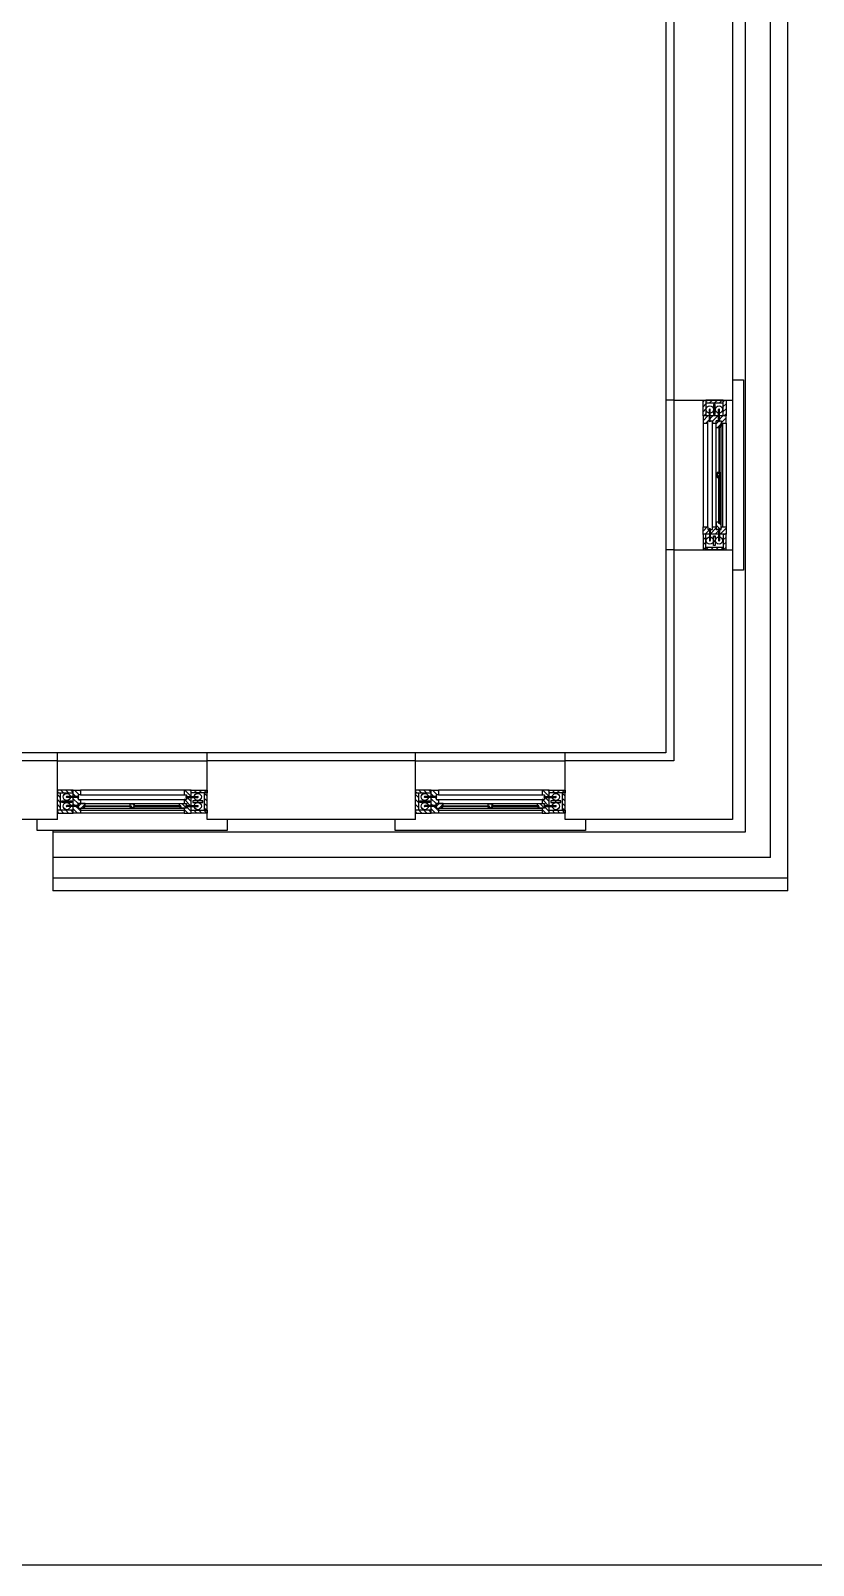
# Model space of a CAD drawing. Extents: x 257532 to 291172, y -129942 to -106182.
# Drawn here: x 286529 to 287455, y -112157 to -110342 of the extents above; entities that cross this region are included whole.
import ezdxf

# ---------------------------------------------------------------- set-up
doc = ezdxf.new("R2010")
doc.units = 0
doc.header["$LTSCALE"] = 50
doc.header["$MEASUREMENT"] = 0
doc.layers.get('0').update_dxf_attribs({"linetype": 'CONTINUOUS'})
doc.layers.add('h', color=5, linetype='CONTINUOUS')
pattern_1 = [(315, (251259.7005, -282476.867), (-3.928862, -3.928862), [])]
pattern_2 = [(315, (251273.4505, -282476.867), (-3.928862, -3.928862), [])]
pattern_3 = [(315, (251824.7005, -282476.867), (-3.928862, -3.928862), [])]
pattern_4 = [(315, (251838.4505, -282476.867), (-3.928862, -3.928862), [])]
pattern_5 = [(45, (292740.444, -285191.44), (3.928862, -3.928862), [])]
pattern_6 = [(45, (292740.444, -285177.69), (3.928862, -3.928862), [])]

# ---------------------------------------------------------------- blocks, each defined once
blk = doc.blocks.new('aera')
at = {"layer": 'h'}
h = blk.add_hatch(dxfattribs=at)
h.set_pattern_fill('ANSI31', color=256, scale=1.75, angle=450, style=0)
h.set_pattern_definition([(45, (292704.617, -285177.69), (3.928862, -3.928862), [])])
h.paths.add_polyline_path([(274060.6, -263202.5), (274056.1, -263202.5), (274056.1, -263177.5), (274060.6, -263177.5)])
h = blk.add_hatch(dxfattribs=at)
h.set_pattern_fill('ANSI31', color=256, scale=1.75, angle=450, style=0)
h.set_pattern_definition(pattern_6)
h.paths.add_polyline_path([(274087.9, -263182), (274087.9, -263177.5), (274060.6, -263177.5), (274060.6, -263182)])
h = blk.add_hatch(dxfattribs=at)
h.set_pattern_fill('ANSI31', color=256, scale=1.75, angle=450, style=0)
h.set_pattern_definition([(45, (292736.367, -285177.69), (3.928862, -3.928862), [])])
h.paths.add_polyline_path([(274092.4, -263202.5), (274087.9, -263202.5), (274087.9, -263177.5), (274092.4, -263177.5)])
h = blk.add_hatch(dxfattribs=at)
h.set_pattern_fill('ANSI31', color=256, scale=1.75, angle=450, style=0)
h.set_pattern_definition([(45, (257664.3405, -230025.708), (3.92886205, -3.92886205), [])])
h.paths.add_polyline_path([(274084.6, -263210), (274084.6, -263213.8), (274092.4, -263213.8), (274092.4, -263210), (274092.4, -263202.5), (274056.1, -263202.5), (274056.1, -263213.8), (274063.6, -263213.8), (274063.6, -263210), (274071.1, -263210), (274071.1, -263213.8), (274077.1, -263213.8), (274077.1, -263210)])
h = blk.add_hatch(dxfattribs=at)
h.set_pattern_fill('ANSI31', color=256, scale=1.75, angle=450, style=0)
h.set_pattern_definition(pattern_6)
h.paths.add_polyline_path([(274075.4, -263184.5), (274072.9, -263184.5), (274072.9, -263200), (274075.4, -263200)])
h = blk.add_hatch(dxfattribs=at)
h.set_pattern_fill('ANSI31', color=256, scale=1.75, angle=360, style=0)
h.set_pattern_definition([(225, (296338.7547, -281567.844), (3.928862, -3.928862), [])])
h.paths.add_polyline_path([(274080.9, -263219), (274080.9, -263221.3), (274077.1, -263221.3), (274077.1, -263210), (274084.6, -263210), (274084.6, -263219), (274082.9, -263219), (274082.1, -263219)])
h = blk.add_hatch(dxfattribs=at)
h.set_pattern_fill('ANSI31', color=256, scale=1.75, angle=450, style=0)
h.set_pattern_definition([(225, (257933.238, -270877.5365), (-3.928862, 3.928862), [])])
h.paths.add_polyline_path([(274083.4, -263297.9), (274083.4, -263293.4), (274082.7, -263291.9), (274082.1, -263291.9), (274082.1, -263293.7), (274080.9, -263293.7), (274080.9, -263291.9), (274078.4, -263291.9), (274078.4, -263299.4), (274080.9, -263299.4), (274080.9, -263297.7), (274082.1, -263297.7), (274082.1, -263299.4), (274082.7, -263299.4)])
h = blk.add_hatch(dxfattribs=at)
h.set_pattern_fill('ANSI31', color=256, scale=1.75, angle=360, style=0)
h.set_pattern_definition([(135, (296338.7547, -245023.4694), (3.928862, 3.928862), [])])
h.paths.add_polyline_path([(274080.9, -263372.3), (274080.9, -263370), (274077.1, -263370), (274077.1, -263381.3), (274084.6, -263381.3), (274084.6, -263372.3), (274082.9, -263372.3), (274082.1, -263372.3)])
h = blk.add_hatch(dxfattribs=at)
h.set_pattern_fill('ANSI31', color=256, scale=1.75, angle=450, style=0)
h.set_pattern_definition([(45, (257664.3405, -229971.958), (3.92886205, -3.92886205), [])])
h.paths.add_polyline_path([(274084.6, -263381.3), (274084.6, -263377.5), (274092.4, -263377.5), (274092.4, -263381.3), (274092.4, -263388.8), (274056.1, -263388.8), (274056.1, -263377.5), (274063.6, -263377.5), (274063.6, -263381.3), (274071.1, -263381.3), (274071.1, -263377.5), (274077.1, -263377.5), (274077.1, -263381.3)])
h = blk.add_hatch(dxfattribs=at)
h.set_pattern_fill('ANSI31', color=256, scale=1.75, angle=450, style=0)
h.set_pattern_definition([(45, (292704.617, -285191.44), (3.928862, -3.928862), [])])
h.paths.add_polyline_path([(274060.6, -263388.8), (274056.1, -263388.8), (274056.1, -263413.8), (274060.6, -263413.8)])
h = blk.add_hatch(dxfattribs=at)
h.set_pattern_fill('ANSI31', color=256, scale=1.75, angle=450, style=0)
h.set_pattern_definition(pattern_5)
h.paths.add_polyline_path([(274075.4, -263406.8), (274072.9, -263406.8), (274072.9, -263391.3), (274075.4, -263391.3)])
h = blk.add_hatch(dxfattribs=at)
h.set_pattern_fill('ANSI31', color=256, scale=1.75, angle=450, style=0)
h.set_pattern_definition([(45, (292736.367, -285191.44), (3.928862, -3.928862), [])])
h.paths.add_polyline_path([(274092.4, -263388.8), (274087.9, -263388.8), (274087.9, -263413.8), (274092.4, -263413.8)])
h = blk.add_hatch(dxfattribs=at)
h.set_pattern_fill('ANSI31', color=256, scale=1.75, angle=450, style=0)
h.set_pattern_definition(pattern_5)
h.paths.add_polyline_path([(274087.9, -263409.3), (274087.9, -263413.8), (274060.6, -263413.8), (274060.6, -263409.3)])
h = blk.add_hatch(dxfattribs=at)
h.set_pattern_fill('ANSI31', color=256, scale=1.75, angle=360, style=0)
h.set_pattern_definition([(315, (251259.7005, -282441.04), (-3.928862, -3.928862), [])])
h.paths.add_polyline_path([(273062.4, -263797), (273062.4, -263792.5), (273037.4, -263792.5), (273037.4, -263797)])
h = blk.add_hatch(dxfattribs=at)
h.set_pattern_fill('ANSI31', color=256, scale=1.75, angle=360, style=0)
h.set_pattern_definition(pattern_1)
h.paths.add_polyline_path([(273041.9, -263824.3), (273037.4, -263824.3), (273037.4, -263797), (273041.9, -263797)])
h = blk.add_hatch(dxfattribs=at)
h.set_pattern_fill('ANSI31', color=256, scale=1.75, angle=360, style=0)
h.set_pattern_definition(pattern_1)
h.paths.add_polyline_path([(273044.4, -263811.8), (273044.4, -263809.3), (273059.9, -263809.3), (273059.9, -263811.8)])
h = blk.add_hatch(dxfattribs=at)
h.set_pattern_fill('ANSI31', color=256, scale=1.75, angle=360, style=0)
h.set_pattern_definition([(315, (306479.182, -247400.7636), (-3.92886205, -3.92886205), [])])
h.paths.add_polyline_path([(273069.9, -263821), (273073.6, -263821), (273073.6, -263828.8), (273069.9, -263828.8), (273062.4, -263828.8), (273062.4, -263792.5), (273073.6, -263792.5), (273073.6, -263800), (273069.9, -263800), (273069.9, -263807.5), (273073.6, -263807.5), (273073.6, -263813.5), (273069.9, -263813.5)])
h = blk.add_hatch(dxfattribs=at)
h.set_pattern_fill('ANSI31', color=256, scale=1.75, angle=360, style=0)
h.set_pattern_definition([(315, (306425.432, -247400.7636), (-3.92886205, -3.92886205), [])])
h.paths.add_polyline_path([(273241.1, -263821), (273237.4, -263821), (273237.4, -263828.8), (273241.1, -263828.8), (273248.6, -263828.8), (273248.6, -263792.5), (273237.4, -263792.5), (273237.4, -263800), (273241.1, -263800), (273241.1, -263807.5), (273237.4, -263807.5), (273237.4, -263813.5), (273241.1, -263813.5)])
h = blk.add_hatch(dxfattribs=at)
h.set_pattern_fill('ANSI31', color=256, scale=1.75, angle=360, style=0)
h.set_pattern_definition([(315, (251273.4505, -282441.04), (-3.928862, -3.928862), [])])
h.paths.add_polyline_path([(273248.6, -263797), (273248.6, -263792.5), (273273.6, -263792.5), (273273.6, -263797)])
h = blk.add_hatch(dxfattribs=at)
h.set_pattern_fill('ANSI31', color=256, scale=1.75, angle=360, style=0)
h.set_pattern_definition(pattern_2)
h.paths.add_polyline_path([(273266.6, -263811.8), (273266.6, -263809.3), (273251.1, -263809.3), (273251.1, -263811.8)])
h = blk.add_hatch(dxfattribs=at)
h.set_pattern_fill('ANSI31', color=256, scale=1.75, angle=360, style=0)
h.set_pattern_definition(pattern_2)
h.paths.add_polyline_path([(273269.1, -263824.3), (273273.6, -263824.3), (273273.6, -263797), (273269.1, -263797)])
h = blk.add_hatch(dxfattribs=at)
h.set_pattern_fill('ANSI31', color=256, scale=1.75, angle=360, style=0)
h.set_pattern_definition([(315, (251824.7005, -282441.04), (-3.928862, -3.928862), [])])
h.paths.add_polyline_path([(273627.4, -263797), (273627.4, -263792.5), (273602.4, -263792.5), (273602.4, -263797)])
h = blk.add_hatch(dxfattribs=at)
h.set_pattern_fill('ANSI31', color=256, scale=1.75, angle=360, style=0)
h.set_pattern_definition(pattern_3)
h.paths.add_polyline_path([(273606.9, -263824.3), (273602.4, -263824.3), (273602.4, -263797), (273606.9, -263797)])
h = blk.add_hatch(dxfattribs=at)
h.set_pattern_fill('ANSI31', color=256, scale=1.75, angle=360, style=0)
h.set_pattern_definition(pattern_3)
h.paths.add_polyline_path([(273609.4, -263811.8), (273609.4, -263809.3), (273624.9, -263809.3), (273624.9, -263811.8)])
h = blk.add_hatch(dxfattribs=at)
h.set_pattern_fill('ANSI31', color=256, scale=1.75, angle=360, style=0)
h.set_pattern_definition([(315, (307044.182, -247400.7636), (-3.92886205, -3.92886205), [])])
h.paths.add_polyline_path([(273634.9, -263821), (273638.6, -263821), (273638.6, -263828.8), (273634.9, -263828.8), (273627.4, -263828.8), (273627.4, -263792.5), (273638.6, -263792.5), (273638.6, -263800), (273634.9, -263800), (273634.9, -263807.5), (273638.6, -263807.5), (273638.6, -263813.5), (273634.9, -263813.5)])
h = blk.add_hatch(dxfattribs=at)
h.set_pattern_fill('ANSI31', color=256, scale=1.75, angle=360, style=0)
h.set_pattern_definition([(315, (306990.432, -247400.7636), (-3.92886205, -3.92886205), [])])
h.paths.add_polyline_path([(273806.1, -263821), (273802.4, -263821), (273802.4, -263828.8), (273806.1, -263828.8), (273813.6, -263828.8), (273813.6, -263792.5), (273802.4, -263792.5), (273802.4, -263800), (273806.1, -263800), (273806.1, -263807.5), (273802.4, -263807.5), (273802.4, -263813.5), (273806.1, -263813.5)])
h = blk.add_hatch(dxfattribs=at)
h.set_pattern_fill('ANSI31', color=256, scale=1.75, angle=360, style=0)
h.set_pattern_definition([(315, (251838.4505, -282441.04), (-3.928862, -3.928862), [])])
h.paths.add_polyline_path([(273813.6, -263797), (273813.6, -263792.5), (273838.6, -263792.5), (273838.6, -263797)])
h = blk.add_hatch(dxfattribs=at)
h.set_pattern_fill('ANSI31', color=256, scale=1.75, angle=360, style=0)
h.set_pattern_definition(pattern_4)
h.paths.add_polyline_path([(273831.6, -263811.8), (273831.6, -263809.3), (273816.1, -263809.3), (273816.1, -263811.8)])
h = blk.add_hatch(dxfattribs=at)
h.set_pattern_fill('ANSI31', color=256, scale=1.75, angle=360, style=0)
h.set_pattern_definition(pattern_4)
h.paths.add_polyline_path([(273834.1, -263824.3), (273838.6, -263824.3), (273838.6, -263797), (273834.1, -263797)])
h = blk.add_hatch(dxfattribs=at)
h.set_pattern_fill('ANSI31', color=256, scale=1.75, angle=360, style=0)
h.set_pattern_definition([(315, (251259.7005, -282472.79), (-3.928862, -3.928862), [])])
h.paths.add_polyline_path([(273062.4, -263828.8), (273062.4, -263824.3), (273037.4, -263824.3), (273037.4, -263828.8)])
h = blk.add_hatch(dxfattribs=at)
h.set_pattern_fill('ANSI31', color=256, scale=1.75, angle=270, style=0)
h.set_pattern_definition([(45, (291427.671, -286075.178), (3.928862, -3.928862), [])])
h.paths.add_polyline_path([(273078.9, -263817.3), (273081.1, -263817.3), (273081.1, -263813.5), (273069.9, -263813.5), (273069.9, -263821), (273078.9, -263821), (273078.9, -263819.3), (273078.9, -263818.5)])
h = blk.add_hatch(dxfattribs=at)
h.set_pattern_fill('ANSI31', color=256, scale=1.75, angle=360, style=0)
h.set_pattern_definition([(135, (265573.604, -247669.661), (3.928862, 3.928862), [])])
h.paths.add_polyline_path([(273153.2, -263819.8), (273157.7, -263819.8), (273159.2, -263819.2), (273159.2, -263818.5), (273157.5, -263818.5), (273157.5, -263817.3), (273159.2, -263817.3), (273159.2, -263814.8), (273151.7, -263814.8), (273151.7, -263817.3), (273153.5, -263817.3), (273153.5, -263818.5), (273151.7, -263818.5), (273151.7, -263819.2)])
h = blk.add_hatch(dxfattribs=at)
h.set_pattern_fill('ANSI31', color=256, scale=1.75, angle=270, style=0)
h.set_pattern_definition([(135, (254883.2963, -286075.178), (-3.928862, -3.928862), [])])
h.paths.add_polyline_path([(273232.1, -263817.3), (273229.9, -263817.3), (273229.9, -263813.5), (273241.1, -263813.5), (273241.1, -263821), (273232.1, -263821), (273232.1, -263819.3), (273232.1, -263818.5)])
h = blk.add_hatch(dxfattribs=at)
h.set_pattern_fill('ANSI31', color=256, scale=1.75, angle=360, style=0)
h.set_pattern_definition([(315, (251273.4505, -282472.79), (-3.928862, -3.928862), [])])
h.paths.add_polyline_path([(273248.6, -263828.8), (273248.6, -263824.3), (273273.6, -263824.3), (273273.6, -263828.8)])
h = blk.add_hatch(dxfattribs=at)
h.set_pattern_fill('ANSI31', color=256, scale=1.75, angle=360, style=0)
h.set_pattern_definition([(315, (251824.7005, -282472.79), (-3.928862, -3.928862), [])])
h.paths.add_polyline_path([(273627.4, -263828.8), (273627.4, -263824.3), (273602.4, -263824.3), (273602.4, -263828.8)])
h = blk.add_hatch(dxfattribs=at)
h.set_pattern_fill('ANSI31', color=256, scale=1.75, angle=270, style=0)
h.set_pattern_definition([(45, (291992.671, -286075.178), (3.928862, -3.928862), [])])
h.paths.add_polyline_path([(273643.9, -263817.3), (273646.1, -263817.3), (273646.1, -263813.5), (273634.9, -263813.5), (273634.9, -263821), (273643.9, -263821), (273643.9, -263819.3), (273643.9, -263818.5)])
h = blk.add_hatch(dxfattribs=at)
h.set_pattern_fill('ANSI31', color=256, scale=1.75, angle=360, style=0)
h.set_pattern_definition([(135, (266138.604, -247669.661), (3.928862, 3.928862), [])])
h.paths.add_polyline_path([(273718.2, -263819.8), (273722.7, -263819.8), (273724.2, -263819.2), (273724.2, -263818.5), (273722.5, -263818.5), (273722.5, -263817.3), (273724.2, -263817.3), (273724.2, -263814.8), (273716.7, -263814.8), (273716.7, -263817.3), (273718.5, -263817.3), (273718.5, -263818.5), (273716.7, -263818.5), (273716.7, -263819.2)])
h = blk.add_hatch(dxfattribs=at)
h.set_pattern_fill('ANSI31', color=256, scale=1.75, angle=270, style=0)
h.set_pattern_definition([(135, (255448.2963, -286075.178), (-3.928862, -3.928862), [])])
h.paths.add_polyline_path([(273797.1, -263817.3), (273794.9, -263817.3), (273794.9, -263813.5), (273806.1, -263813.5), (273806.1, -263821), (273797.1, -263821), (273797.1, -263819.3), (273797.1, -263818.5)])
h = blk.add_hatch(dxfattribs=at)
h.set_pattern_fill('ANSI31', color=256, scale=1.75, angle=360, style=0)
h.set_pattern_definition([(315, (251838.4505, -282472.79), (-3.928862, -3.928862), [])])
h.paths.add_polyline_path([(273813.6, -263828.8), (273813.6, -263824.3), (273838.6, -263824.3), (273838.6, -263828.8)])
for p, q in [((274189.9, -263931.3), (274189.9, -261406.3)), ((274162.4, -263898.8), (274162.4, -261481.3)), ((273997.4, -262851.3), (273997.4, -262851.3)), ((274009.9, -263177.5), (273997.4, -263177.5)), ((273997.4, -263177.5), (273997.4, -263413.8)), ((274009.9, -263177.5), (274102.4, -263177.5)), ((274009.9, -263177.5), (274009.9, -263413.8)), ((274062.3, -263177.5), (274060.6, -263177.5)), ((274066.1, -263210), (274066.1, -263192.3)), ((274067.6, -263210), (274067.6, -263192.3)), ((274080.6, -263210), (274080.6, -263192.3)), ((274082.1, -263210), (274082.1, -263192.3)), ((274056.1, -263213.8), (274056.1, -263377.5)), ((274063.6, -263377.5), (274063.6, -263211.8)), ((274071.1, -263381.3), (274071.1, -263210)), ((274077.1, -263381.3), (274077.1, -263210)), ((274084.6, -263372.3), (274084.6, -263213.8)), ((274087.6, -263377.5), (274087.6, -263213.8)), ((274092.4, -263213.8), (274092.4, -263377.5)), ((274066.1, -263381.3), (274066.1, -263399)), ((274067.6, -263381.3), (274067.6, -263399)), ((274080.6, -263381.3), (274080.6, -263399)), ((274082.1, -263381.3), (274082.1, -263399)), ((274009.9, -263413.8), (273997.4, -263413.8)), ((274009.9, -263413.8), (274102.4, -263413.8)), ((274102.4, -263413.8), (274102.4, -263838.8)), ((273273.6, -263733.8), (273037.4, -263733.8)), ((273273.6, -263746.3), (273273.6, -263733.8)), ((273602.4, -263746.3), (273602.4, -263733.8)), ((273838.6, -263733.8), (273602.4, -263733.8)), ((273838.6, -263746.3), (273838.6, -263733.8)), ((273037.4, -263838.8), (273037.4, -263746.3)), ((273037.4, -263746.3), (273273.6, -263746.3)), ((273273.6, -263838.8), (273273.6, -263746.3)), ((273602.4, -263838.8), (273602.4, -263746.3)), ((273602.4, -263746.3), (273838.6, -263746.3)), ((273838.6, -263838.8), (273838.6, -263746.3)), ((273069.9, -263802.5), (273052.1, -263802.5)), ((273069.9, -263804), (273052.1, -263804)), ((273069.9, -263807.5), (273241.1, -263807.5)), ((273237.4, -263792.5), (273073.6, -263792.5)), ((273073.6, -263800), (273239.4, -263800)), ((273241.1, -263802.5), (273258.9, -263802.5)), ((273241.1, -263804), (273258.9, -263804)), ((273273.6, -263798.7), (273273.6, -263797)), ((273634.9, -263802.5), (273617.1, -263802.5)), ((273634.9, -263804), (273617.1, -263804)), ((273634.9, -263807.5), (273806.1, -263807.5)), ((273802.4, -263792.5), (273638.6, -263792.5)), ((273638.6, -263800), (273804.4, -263800)), ((273806.1, -263802.5), (273823.9, -263802.5)), ((273806.1, -263804), (273823.9, -263804)), ((273838.6, -263798.7), (273838.6, -263797)), ((273069.9, -263817), (273052.1, -263817)), ((273069.9, -263818.5), (273052.1, -263818.5)), ((273069.9, -263813.5), (273241.1, -263813.5)), ((273073.6, -263824), (273237.4, -263824)), ((273237.4, -263828.8), (273073.6, -263828.8)), ((273078.9, -263821), (273237.4, -263821)), ((273241.1, -263817), (273258.9, -263817)), ((273241.1, -263818.5), (273258.9, -263818.5)), ((273634.9, -263817), (273617.1, -263817)), ((273634.9, -263818.5), (273617.1, -263818.5)), ((273634.9, -263813.5), (273806.1, -263813.5)), ((273638.6, -263824), (273802.4, -263824)), ((273802.4, -263828.8), (273638.6, -263828.8)), ((273643.9, -263821), (273802.4, -263821)), ((273806.1, -263817), (273823.9, -263817)), ((273806.1, -263818.5), (273823.9, -263818.5)), ((273029.9, -263856.3), (273029.9, -263951.3)), ((274102.4, -263838.8), (273838.6, -263838.8)), ((274162.4, -263898.8), (273029.9, -263898.8)), ((274189.9, -263951.3), (274189.9, -263883.8)), ((274189.9, -263931.3), (273029.9, -263931.3)), ((274189.9, -263951.3), (273029.9, -263951.3))]:
    blk.add_line(p, q, dxfattribs=at)
for points in [[(273778.6, -261548.8), (274102.4, -261548.8), (274102.4, -262851.3)], [(273778.6, -261641.3), (274009.9, -261641.3), (274009.9, -262851.3)], [(274102.4, -261890), (274102.4, -263413.8)], [(274122.4, -262273), (274122.4, -263858.8), (273029.9, -263858.8)], [(273598.6, -262403.8), (273598.6, -262416.3), (273997.4, -262416.3), (273997.4, -262851.3)], [(273997.4, -262851.3), (273997.4, -263177.5)], [(274009.9, -262851.3), (274009.9, -263177.5)], [(274102.4, -262851.3), (274102.4, -263177.5)], [(274102.4, -263145.7), (274119.9, -263145.7), (274119.9, -263445.7), (274102.4, -263445.7)], [(274084.6, -263210), (274084.6, -263213.8), (274092.4, -263213.8), (274092.4, -263210), (274092.4, -263202.5), (274056.1, -263202.5), (274056.1, -263213.8), (274063.6, -263213.8), (274063.6, -263210), (274071.1, -263210), (274071.1, -263213.8), (274077.1, -263213.8), (274077.1, -263210), (274084.6, -263210)], [(274079.9, -263210), (274077.1, -263210)], [(274083.4, -263297.9), (274083.4, -263293.4), (274082.7, -263291.9), (274082.1, -263291.9), (274082.1, -263293.7), (274080.9, -263293.7), (274080.9, -263291.9), (274078.4, -263291.9), (274078.4, -263299.4), (274080.9, -263299.4), (274080.9, -263297.7), (274082.1, -263297.7), (274082.1, -263299.4), (274082.7, -263299.4), (274083.4, -263297.9)], [(274084.6, -263381.3), (274084.6, -263377.5), (274092.4, -263377.5), (274092.4, -263381.3), (274092.4, -263388.8), (274056.1, -263388.8), (274056.1, -263377.5), (274063.6, -263377.5), (274063.6, -263381.3), (274071.1, -263381.3), (274071.1, -263377.5), (274077.1, -263377.5), (274077.1, -263381.3), (274084.6, -263381.3)], [(274079.9, -263381.3), (274077.1, -263381.3)], [(274079.9, -263381.3), (274077.1, -263381.3)], [(274009.9, -263413.8), (274009.9, -263746.3), (273838.6, -263746.3)], [(273997.4, -263413.8), (273997.4, -263733.8), (273838.6, -263733.8)], [(273037.4, -263746.3), (273037.4, -263733.8), (272608.6, -263733.8)], [(273602.4, -263733.8), (273273.6, -263733.8)], [(273037.4, -263746.3), (272608.6, -263746.3)], [(273602.4, -263746.3), (273273.6, -263746.3)], [(273069.9, -263821), (273073.6, -263821), (273073.6, -263828.8), (273069.9, -263828.8), (273062.4, -263828.8), (273062.4, -263792.5), (273073.6, -263792.5), (273073.6, -263800), (273069.9, -263800), (273069.9, -263807.5), (273073.6, -263807.5), (273073.6, -263813.5), (273069.9, -263813.5), (273069.9, -263821)], [(273241.1, -263821), (273237.4, -263821), (273237.4, -263828.8), (273241.1, -263828.8), (273248.6, -263828.8), (273248.6, -263792.5), (273237.4, -263792.5), (273237.4, -263800), (273241.1, -263800), (273241.1, -263807.5), (273237.4, -263807.5), (273237.4, -263813.5), (273241.1, -263813.5), (273241.1, -263821)], [(273634.9, -263821), (273638.6, -263821), (273638.6, -263828.8), (273634.9, -263828.8), (273627.4, -263828.8), (273627.4, -263792.5), (273638.6, -263792.5), (273638.6, -263800), (273634.9, -263800), (273634.9, -263807.5), (273638.6, -263807.5), (273638.6, -263813.5), (273634.9, -263813.5), (273634.9, -263821)], [(273806.1, -263821), (273802.4, -263821), (273802.4, -263828.8), (273806.1, -263828.8), (273813.6, -263828.8), (273813.6, -263792.5), (273802.4, -263792.5), (273802.4, -263800), (273806.1, -263800), (273806.1, -263807.5), (273802.4, -263807.5), (273802.4, -263813.5), (273806.1, -263813.5), (273806.1, -263821)], [(273069.9, -263816.3), (273069.9, -263813.5)], [(273069.9, -263816.3), (273069.9, -263813.5)], [(273153.2, -263819.8), (273157.7, -263819.8), (273159.2, -263819.2), (273159.2, -263818.5), (273157.5, -263818.5), (273157.5, -263817.3), (273159.2, -263817.3), (273159.2, -263814.8), (273151.7, -263814.8), (273151.7, -263817.3), (273153.5, -263817.3), (273153.5, -263818.5), (273151.7, -263818.5), (273151.7, -263819.2), (273153.2, -263819.8)], [(273241.1, -263816.3), (273241.1, -263813.5)], [(273634.9, -263816.3), (273634.9, -263813.5)], [(273634.9, -263816.3), (273634.9, -263813.5)], [(273718.2, -263819.8), (273722.7, -263819.8), (273724.2, -263819.2), (273724.2, -263818.5), (273722.5, -263818.5), (273722.5, -263817.3), (273724.2, -263817.3), (273724.2, -263814.8), (273716.7, -263814.8), (273716.7, -263817.3), (273718.5, -263817.3), (273718.5, -263818.5), (273716.7, -263818.5), (273716.7, -263819.2), (273718.2, -263819.8)], [(273806.1, -263816.3), (273806.1, -263813.5)], [(273037.4, -263838.8), (272608.6, -263838.8)], [(273305.5, -263838.8), (273305.5, -263856.3), (273005.5, -263856.3), (273005.5, -263838.8)], [(273602.4, -263838.8), (273273.6, -263838.8)], [(273870.5, -263838.8), (273870.5, -263856.3), (273570.5, -263856.3), (273570.5, -263838.8)]]:
    blk.add_lwpolyline(points, dxfattribs=at)
for points in [[(274060.6, -263202.5), (274056.1, -263202.5), (274056.1, -263177.5), (274060.6, -263177.5)], [(274087.9, -263182), (274087.9, -263177.5), (274060.6, -263177.5), (274060.6, -263182)], [(274092.4, -263202.5), (274087.9, -263202.5), (274087.9, -263177.5), (274092.4, -263177.5)], [(274075.4, -263184.5), (274072.9, -263184.5), (274072.9, -263200), (274075.4, -263200)], [(274080.9, -263219), (274080.9, -263221.3), (274077.1, -263221.3), (274077.1, -263210), (274084.6, -263210), (274084.6, -263219), (274082.9, -263219), (274082.1, -263219)], [(274080.9, -263293.7), (274082.1, -263293.7), (274082.1, -263219), (274080.9, -263219)], [(274082.1, -263221.3), (274082.1, -263219), (274084.6, -263219)], [(274080.9, -263297.7), (274082.1, -263297.7), (274082.1, -263372.3), (274080.9, -263372.3)], [(274080.9, -263372.3), (274080.9, -263370), (274077.1, -263370), (274077.1, -263381.3), (274084.6, -263381.3), (274084.6, -263372.3), (274082.9, -263372.3), (274082.1, -263372.3)], [(274082.1, -263370), (274082.1, -263372.3), (274084.6, -263372.3)], [(274060.6, -263388.8), (274056.1, -263388.8), (274056.1, -263413.8), (274060.6, -263413.8)], [(274075.4, -263406.8), (274072.9, -263406.8), (274072.9, -263391.3), (274075.4, -263391.3)], [(274092.4, -263388.8), (274087.9, -263388.8), (274087.9, -263413.8), (274092.4, -263413.8)], [(274087.9, -263409.3), (274087.9, -263413.8), (274060.6, -263413.8), (274060.6, -263409.3)], [(273062.4, -263797), (273062.4, -263792.5), (273037.4, -263792.5), (273037.4, -263797)], [(273041.9, -263824.3), (273037.4, -263824.3), (273037.4, -263797), (273041.9, -263797)], [(273044.4, -263811.8), (273044.4, -263809.3), (273059.9, -263809.3), (273059.9, -263811.8)], [(273248.6, -263797), (273248.6, -263792.5), (273273.6, -263792.5), (273273.6, -263797)], [(273266.6, -263811.8), (273266.6, -263809.3), (273251.1, -263809.3), (273251.1, -263811.8)], [(273269.1, -263824.3), (273273.6, -263824.3), (273273.6, -263797), (273269.1, -263797)], [(273627.4, -263797), (273627.4, -263792.5), (273602.4, -263792.5), (273602.4, -263797)], [(273606.9, -263824.3), (273602.4, -263824.3), (273602.4, -263797), (273606.9, -263797)], [(273609.4, -263811.8), (273609.4, -263809.3), (273624.9, -263809.3), (273624.9, -263811.8)], [(273813.6, -263797), (273813.6, -263792.5), (273838.6, -263792.5), (273838.6, -263797)], [(273831.6, -263811.8), (273831.6, -263809.3), (273816.1, -263809.3), (273816.1, -263811.8)], [(273834.1, -263824.3), (273838.6, -263824.3), (273838.6, -263797), (273834.1, -263797)], [(273062.4, -263828.8), (273062.4, -263824.3), (273037.4, -263824.3), (273037.4, -263828.8)], [(273078.9, -263817.3), (273081.1, -263817.3), (273081.1, -263813.5), (273069.9, -263813.5), (273069.9, -263821), (273078.9, -263821), (273078.9, -263819.3), (273078.9, -263818.5)], [(273153.5, -263817.3), (273153.5, -263818.5), (273078.9, -263818.5), (273078.9, -263817.3)], [(273081.1, -263818.5), (273078.9, -263818.5), (273078.9, -263821)], [(273157.5, -263817.3), (273157.5, -263818.5), (273232.1, -263818.5), (273232.1, -263817.3)], [(273232.1, -263817.3), (273229.9, -263817.3), (273229.9, -263813.5), (273241.1, -263813.5), (273241.1, -263821), (273232.1, -263821), (273232.1, -263819.3), (273232.1, -263818.5)], [(273229.9, -263818.5), (273232.1, -263818.5), (273232.1, -263821)], [(273248.6, -263828.8), (273248.6, -263824.3), (273273.6, -263824.3), (273273.6, -263828.8)], [(273627.4, -263828.8), (273627.4, -263824.3), (273602.4, -263824.3), (273602.4, -263828.8)], [(273643.9, -263817.3), (273646.1, -263817.3), (273646.1, -263813.5), (273634.9, -263813.5), (273634.9, -263821), (273643.9, -263821), (273643.9, -263819.3), (273643.9, -263818.5)], [(273718.5, -263817.3), (273718.5, -263818.5), (273643.9, -263818.5), (273643.9, -263817.3)], [(273646.1, -263818.5), (273643.9, -263818.5), (273643.9, -263821)], [(273722.5, -263817.3), (273722.5, -263818.5), (273797.1, -263818.5), (273797.1, -263817.3)], [(273797.1, -263817.3), (273794.9, -263817.3), (273794.9, -263813.5), (273806.1, -263813.5), (273806.1, -263821), (273797.1, -263821), (273797.1, -263819.3), (273797.1, -263818.5)], [(273794.9, -263818.5), (273797.1, -263818.5), (273797.1, -263821)], [(273813.6, -263828.8), (273813.6, -263824.3), (273838.6, -263824.3), (273838.6, -263828.8)]]:
    blk.add_lwpolyline(points, close=True, dxfattribs=at)
for centre in [(274066.9, -263192.3), (274081.4, -263192.3), (274066.9, -263399), (274081.4, -263399), (273052.1, -263803.3), (273258.9, -263803.3), (273617.1, -263803.3), (273823.9, -263803.3), (273052.1, -263817.8), (273258.9, -263817.8), (273617.1, -263817.8), (273823.9, -263817.8)]:
    blk.add_circle(centre, 5.62, dxfattribs=at)
for centre, radius, start, end in [((274066.9, -263192.3), 0.75, 0, 180), ((274081.4, -263192.3), 0.75, 0, 180), ((274066.9, -263210), 1.25, 180, 0), ((274081.4, -263210), 1.25, 180, 0), ((274066.9, -263381.3), 1.25, 0, 180), ((274081.4, -263381.3), 1.25, 0, 180), ((274066.9, -263399), 0.75, 180, 0), ((274081.4, -263399), 0.75, 180, 0), ((273052.1, -263803.3), 0.75, 90, 270), ((273069.9, -263803.3), 1.25, 270, 90), ((273241.1, -263803.3), 1.25, 90, 270), ((273258.9, -263803.3), 0.75, 270, 90), ((273617.1, -263803.3), 0.75, 90, 270), ((273634.9, -263803.3), 1.25, 270, 90), ((273806.1, -263803.3), 1.25, 90, 270), ((273823.9, -263803.3), 0.75, 270, 90), ((273052.1, -263817.8), 0.75, 90, 270), ((273069.9, -263817.8), 1.25, 270, 90), ((273241.1, -263817.8), 1.25, 90, 270), ((273258.9, -263817.8), 0.75, 270, 90), ((273617.1, -263817.8), 0.75, 90, 270), ((273634.9, -263817.8), 1.25, 270, 90), ((273806.1, -263817.8), 1.25, 90, 270), ((273823.9, -263817.8), 0.75, 270, 90)]:
    blk.add_arc(centre, radius, start, end, dxfattribs=at)

msp = doc.modelspace()

# ---------------------------------------------------------------- linework, layer by layer
msp.add_lwpolyline([(283295.25515, -108966.14769), (287681.58022, -108966.14769), (287681.58022, -112156.97595), (283295.25515, -112156.97595)], close=True)

# ---------------------------------------------------------------- block references
at = {"layer": 'h', "xscale": 0.75, "yscale": 0.75, "zscale": 0.75}
msp.add_blockref('aera', (81782.17902, 86604.26481), dxfattribs=at)

doc.saveas('drawing.dxf')
